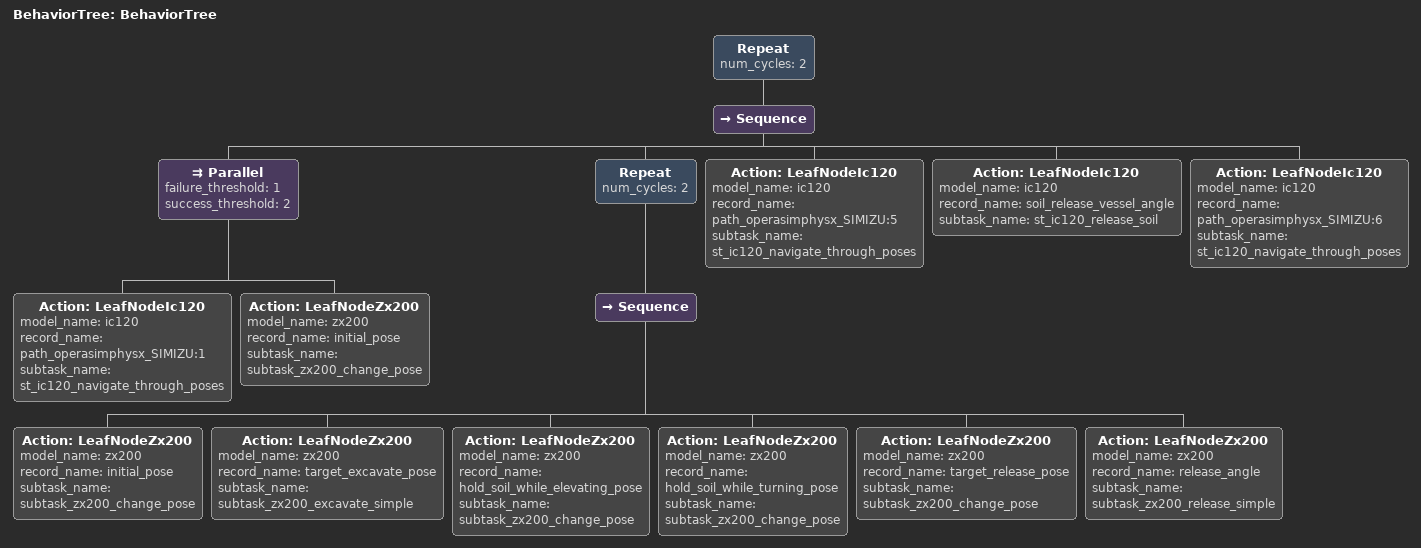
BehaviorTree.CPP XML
<?xml version="1.0"?>
<root main_tree_to_execute="BehaviorTree">
    <BehaviorTree ID="BehaviorTree">
        <Repeat num_cycles="2">
            <Sequence>
                <Parallel failure_threshold="1" success_threshold="2">
                    <Action  model_name="ic120" ID="LeafNodeIc120" record_name="path_operasimphysx_SIMIZU:1" subtask_name="st_ic120_navigate_through_poses"/>
                    <Action  model_name="zx200" ID="LeafNodeZx200" record_name="initial_pose" subtask_name="subtask_zx200_change_pose"/>
                </Parallel>
                <Repeat num_cycles="2">
                    <Sequence>
                        <Action  model_name="zx200" ID="LeafNodeZx200" record_name="initial_pose" subtask_name="subtask_zx200_change_pose"/>
                        <Action  model_name="zx200" ID="LeafNodeZx200" record_name="target_excavate_pose" subtask_name="subtask_zx200_excavate_simple"/>
                        <Action  model_name="zx200" ID="LeafNodeZx200" record_name="hold_soil_while_elevating_pose" subtask_name="subtask_zx200_change_pose"/>
                        <Action  model_name="zx200" ID="LeafNodeZx200" record_name="hold_soil_while_turning_pose" subtask_name="subtask_zx200_change_pose"/>
                        <Action  model_name="zx200" ID="LeafNodeZx200" record_name="target_release_pose" subtask_name="subtask_zx200_change_pose"/>
                        <Action  model_name="zx200" ID="LeafNodeZx200" record_name="release_angle" subtask_name="subtask_zx200_release_simple"/>
                    </Sequence>
                </Repeat>
                <Action  model_name="ic120" ID="LeafNodeIc120" record_name="path_operasimphysx_SIMIZU:5" subtask_name="st_ic120_navigate_through_poses"/>
                <Action  model_name="ic120" ID="LeafNodeIc120" record_name="soil_release_vessel_angle" subtask_name="st_ic120_release_soil"/>
                <Action  model_name="ic120" ID="LeafNodeIc120" record_name="path_operasimphysx_SIMIZU:6" subtask_name="st_ic120_navigate_through_poses"/>
            </Sequence>
        </Repeat>
    </BehaviorTree>
</root>
